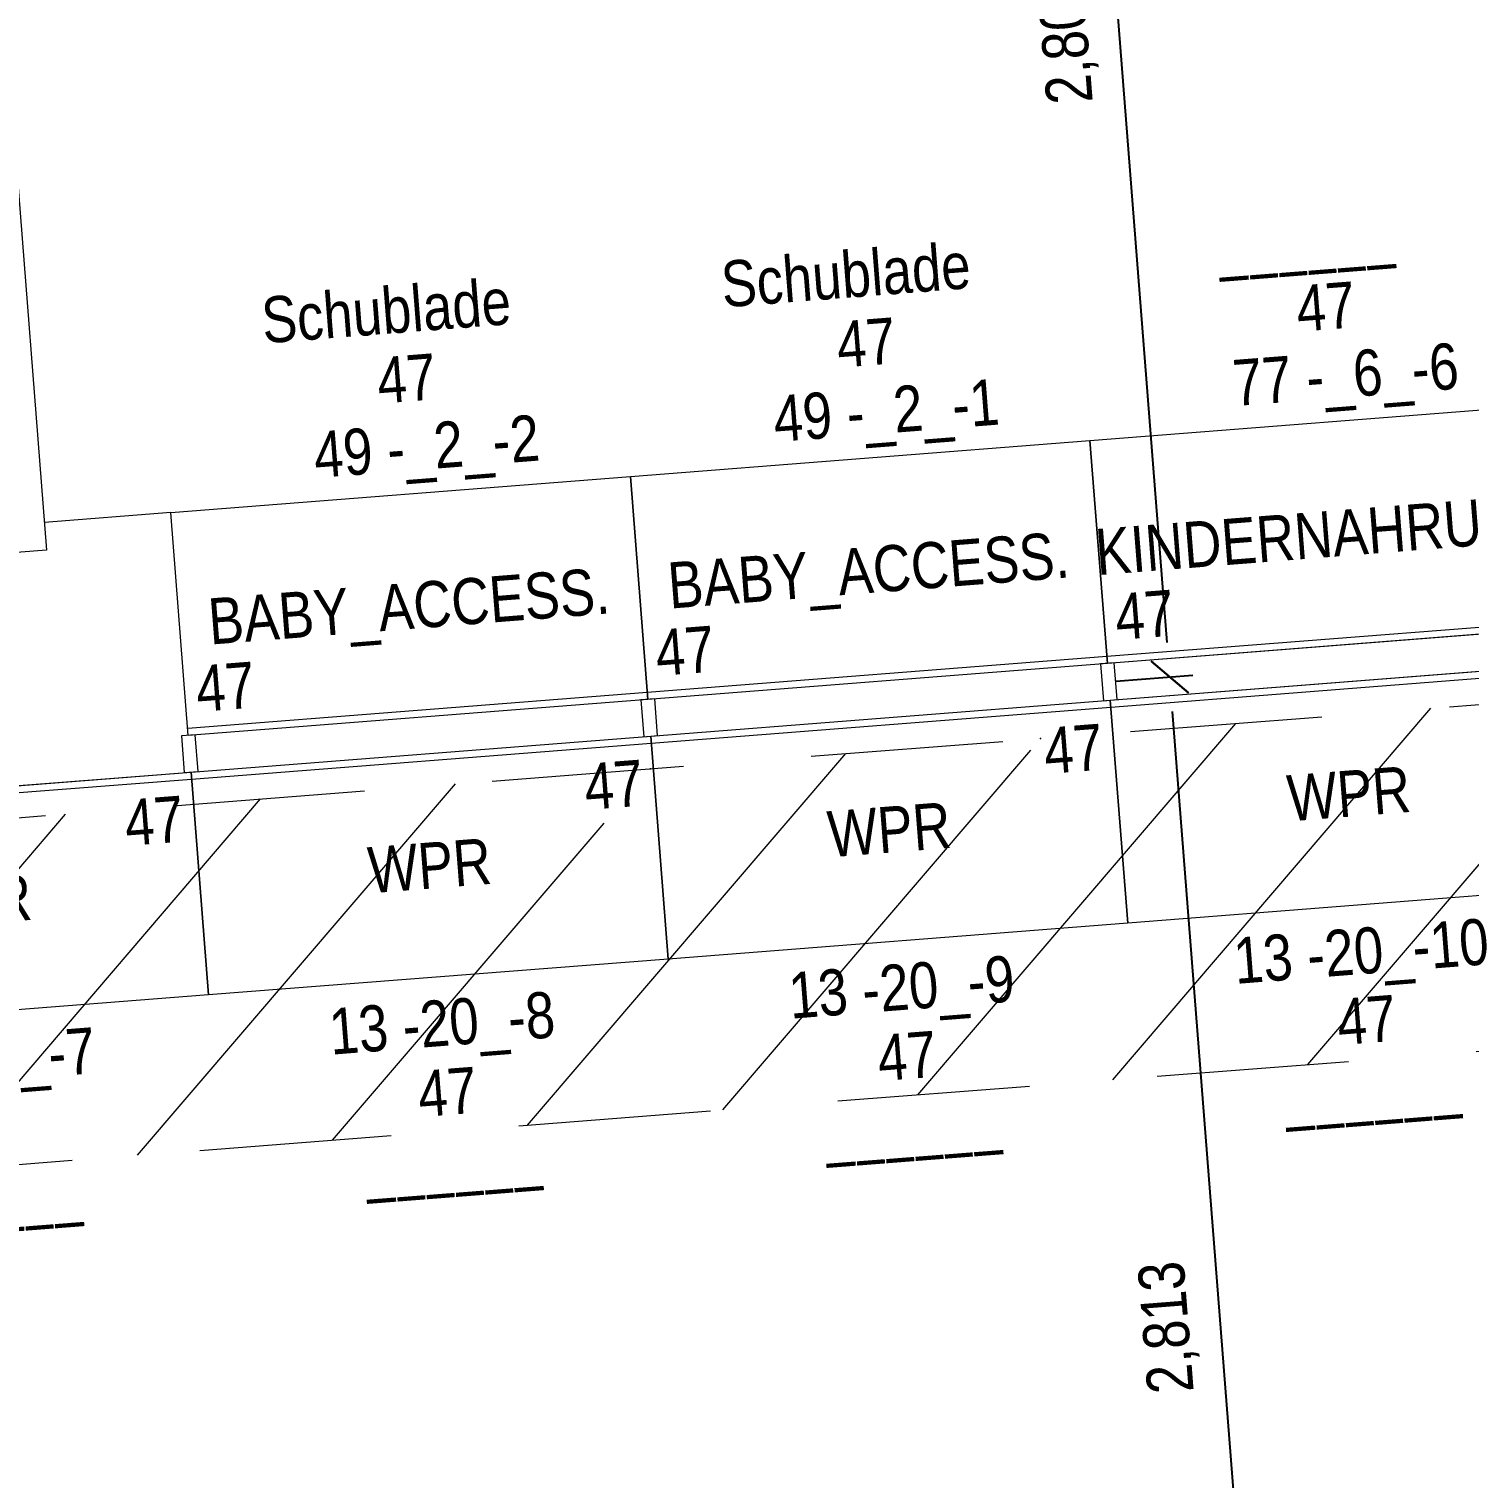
# Model space of a CAD drawing. Header units: millimetres. Extents: x 1954135 to 2038297, y 1349223 to 1397094.
# Drawn here: x 1979478 to 1982601, y 1374464 to 1377608 of the extents above; entities that cross this region are included whole.
import ezdxf
from ezdxf.enums import TextEntityAlignment as Align

# ---------------------------------------------------------------- set-up
doc = ezdxf.new("R2010")
doc.units = ezdxf.units.MM
doc.header["$MEASUREMENT"] = 0
doc.linetypes.add('DGN Style 2', pattern=[694.23873, 416.543238, -277.695492])
doc.layers.get('Defpoints').update_dxf_attribs({"lineweight": 0})
for name, color, linetype, lineweight in [('01_Grundriss', 7, 'Continuous', 0), ('01_Grundriss (Construction)', 7, 'Continuous', 0), ('10_Einrichtung', 7, 'Continuous', 0), ('10_Einrichtung (Construction)', 7, 'Continuous', 0), ('13_Ladenbau', 94, 'Continuous', 0), ('20_Sortimentierung', 7, 'Continuous', 0), ('21_Modulnummer', 7, 'Continuous', 0), ('TXT Schrift allgemein', 7, 'Continuous', 13)]:
    doc.layers.add(name, color=color, linetype=linetype, lineweight=lineweight)
doc.styles.add('Rossmann', font='ARIALN.TTF', dxfattribs={"height": 100})
doc.styles.add('Style-Arial Narrow', font='ARIALN.TTF')
doc.dimstyles.new('Rossmann', dxfattribs={"dimtxt": 100, "dimasz": 75, "dimexe": 50, "dimexo": 0.0625, "dimgap": 50, "dimtad": 1, "dimdec": 3, "dimlfac": 0.001, "dimzin": 3, "dimtxsty": 'Rossmann', "dimcen": 0, "dimadec": 3, "dimazin": 0, "dimtfac": 1, "dimtdec": 0, "dimtofl": 0, "dimtmove": 0, "dimatfit": 1, "dimfxl": 200, "dimfxlon": 1, "dimfrac": 2, "dimtolj": 1, "dimtzin": 3, "dimarcsym": 0})

# ---------------------------------------------------------------- blocks, each defined once
blk = doc.blocks.new('*U906')
at = {"layer": '10_Einrichtung', "color": 7, "linetype": 'Continuous', "lineweight": 0}
blk.add_line((-500, 187.5), (500, 187.5), dxfattribs=at)
at = {"layer": '10_Einrichtung', "color": 7, "linetype": 'Continuous', "lineweight": 0, "flags": 128}
for points in [[(-485, 282.5), (-515, 282.5), (-515, 202.5), (-485, 202.5)], [(515, 282.5), (485, 282.5), (485, 202.5), (515, 202.5)], [(-500, 202.5), (500, 202.5), (500, -282.5), (-500, -282.5)]]:
    blk.add_lwpolyline(points, close=True, dxfattribs=at)
at = {"layer": '10_Einrichtung (Construction)', "color": 3, "linetype": 'Continuous', "lineweight": 0}
for p, q in [((-500, 202.5), (-500, -282.5)), ((500, 202.5), (500, -282.5))]:
    blk.add_line(p, q, dxfattribs=at)
at = {"layer": '10_Einrichtung (Construction)', "color": 5, "linetype": 'Continuous', "lineweight": 0}
blk.add_line((-500, 202.5), (500, 202.5), dxfattribs=at)
at = {"layer": '10_Einrichtung', "color": 7, "linetype": 'Continuous', "lineweight": 0, "style": 'Rossmann'}
blk.add_text('47', height=100, rotation=180, dxfattribs=at).set_placement((411.7, 103.6), align=Align.MIDDLE_CENTER)
blk = doc.blocks.new('R1 47_75')
at = {"layer": '10_Einrichtung', "color": 7, "linetype": 'Continuous', "lineweight": 0}
blk.add_blockref('*U906', (500, -242.5), dxfattribs=at)
blk = doc.blocks.new('I1 47_75')
at = {"layer": '10_Einrichtung', "color": 7, "linetype": 'Continuous', "lineweight": 0}
blk.add_blockref('R1 47_75', (0, 0), dxfattribs=at)
at = {"layer": '20_Sortimentierung', "color": 7, "linetype": 'Continuous', "lineweight": 0, "style": 'Style-Arial Narrow'}
blk.add_attdef('I1 47_75_0', text='', height=100, rotation=180, dxfattribs=at).set_placement((501.1, -282.5), align=Align.MIDDLE_CENTER)
at = {"layer": '21_Modulnummer', "color": 7, "linetype": 'Continuous', "lineweight": 0, "insert": (435.8, -675), "char_height": 100, "attachment_point": 2, "rotation": 180, "line_spacing_factor": 0.6, "style": 'Style-Arial Narrow'}
blk.add_mtext('49 -_2_-2', dxfattribs=at)
at = {"layer": '21_Modulnummer', "color": 251, "linetype": 'Continuous', "lineweight": 0, "style": 'Style-Arial Narrow'}
blk.add_attdef('I1 47_75_0', text='', height=100, rotation=180, dxfattribs=at).set_placement((467.6, -825), align=Align.TOP_CENTER)
at = {"layer": '21_Modulnummer', "color": 5, "linetype": 'Continuous', "lineweight": 0, "style": 'Style-Arial Narrow'}
blk.add_attdef('I1 47_75_0', text='', height=100, rotation=180, dxfattribs=at).set_placement((500, -975), align=Align.TOP_CENTER)
blk = doc.blocks.new('*U909')
at = {"layer": '10_Einrichtung', "color": 7, "linetype": 'Continuous', "lineweight": 0}
blk.add_line((-500, 187.5), (500, 187.5), dxfattribs=at)
at = {"layer": '10_Einrichtung', "color": 7, "linetype": 'Continuous', "lineweight": 0, "flags": 128}
for points in [[(-485, 282.5), (-515, 282.5), (-515, 202.5), (-485, 202.5)], [(515, 282.5), (485, 282.5), (485, 202.5), (515, 202.5)], [(-500, 202.5), (500, 202.5), (500, -282.5), (-500, -282.5)]]:
    blk.add_lwpolyline(points, close=True, dxfattribs=at)
at = {"layer": '10_Einrichtung (Construction)', "color": 3, "linetype": 'Continuous', "lineweight": 0}
for p, q in [((-500, 202.5), (-500, -282.5)), ((500, 202.5), (500, -282.5))]:
    blk.add_line(p, q, dxfattribs=at)
at = {"layer": '10_Einrichtung (Construction)', "color": 5, "linetype": 'Continuous', "lineweight": 0}
blk.add_line((-500, 202.5), (500, 202.5), dxfattribs=at)
at = {"layer": '10_Einrichtung', "color": 7, "linetype": 'Continuous', "lineweight": 0, "style": 'Rossmann'}
blk.add_text('47', height=100, rotation=180, dxfattribs=at).set_placement((411.7, 103.6), align=Align.MIDDLE_CENTER)
blk = doc.blocks.new('R1 47_76')
at = {"layer": '10_Einrichtung', "color": 7, "linetype": 'Continuous', "lineweight": 0}
blk.add_blockref('*U909', (500, -242.5), dxfattribs=at)
blk = doc.blocks.new('I1 47_76')
at = {"layer": '10_Einrichtung', "color": 7, "linetype": 'Continuous', "lineweight": 0}
blk.add_blockref('R1 47_76', (0, 0), dxfattribs=at)
at = {"layer": '20_Sortimentierung', "color": 7, "linetype": 'Continuous', "lineweight": 0, "style": 'Style-Arial Narrow'}
blk.add_attdef('I1 47_76_0', text='', height=100, rotation=180, dxfattribs=at).set_placement((501.1, -282.5), align=Align.MIDDLE_CENTER)
at = {"layer": '21_Modulnummer', "color": 7, "linetype": 'Continuous', "lineweight": 0, "insert": (435.8, -675), "char_height": 100, "attachment_point": 2, "rotation": 180, "line_spacing_factor": 0.6, "style": 'Style-Arial Narrow'}
blk.add_mtext('49 -_2_-1', dxfattribs=at)
at = {"layer": '21_Modulnummer', "color": 251, "linetype": 'Continuous', "lineweight": 0, "style": 'Style-Arial Narrow'}
blk.add_attdef('I1 47_76_0', text='', height=100, rotation=180, dxfattribs=at).set_placement((467.6, -825), align=Align.TOP_CENTER)
at = {"layer": '21_Modulnummer', "color": 5, "linetype": 'Continuous', "lineweight": 0, "style": 'Style-Arial Narrow'}
blk.add_attdef('I1 47_76_0', text='', height=100, rotation=180, dxfattribs=at).set_placement((500, -975), align=Align.TOP_CENTER)
blk = doc.blocks.new('*U912')
at = {"layer": '10_Einrichtung', "color": 7, "linetype": 'Continuous', "lineweight": 0}
blk.add_line((-500, 187.5), (500, 187.5), dxfattribs=at)
at = {"layer": '10_Einrichtung', "color": 7, "linetype": 'Continuous', "lineweight": 0, "flags": 128}
for points in [[(-485, 282.5), (-515, 282.5), (-515, 202.5), (-485, 202.5)], [(515, 282.5), (485, 282.5), (485, 202.5), (515, 202.5)], [(-500, 202.5), (500, 202.5), (500, -282.5), (-500, -282.5)]]:
    blk.add_lwpolyline(points, close=True, dxfattribs=at)
at = {"layer": '10_Einrichtung (Construction)', "color": 3, "linetype": 'Continuous', "lineweight": 0}
for p, q in [((-500, 202.5), (-500, -282.5)), ((500, 202.5), (500, -282.5))]:
    blk.add_line(p, q, dxfattribs=at)
at = {"layer": '10_Einrichtung (Construction)', "color": 5, "linetype": 'Continuous', "lineweight": 0}
blk.add_line((-500, 202.5), (500, 202.5), dxfattribs=at)
at = {"layer": '10_Einrichtung', "color": 7, "linetype": 'Continuous', "lineweight": 0, "style": 'Rossmann'}
blk.add_text('47', height=100, rotation=180, dxfattribs=at).set_placement((411.7, 103.6), align=Align.MIDDLE_CENTER)
blk = doc.blocks.new('R1 47_77')
at = {"layer": '10_Einrichtung', "color": 7, "linetype": 'Continuous', "lineweight": 0}
blk.add_blockref('*U912', (500, -242.5), dxfattribs=at)
blk = doc.blocks.new('I1 47_77')
at = {"layer": '10_Einrichtung', "color": 7, "linetype": 'Continuous', "lineweight": 0}
blk.add_blockref('R1 47_77', (0, 0), dxfattribs=at)
at = {"layer": '20_Sortimentierung', "color": 7, "linetype": 'Continuous', "lineweight": 0, "style": 'Style-Arial Narrow'}
blk.add_attdef('I1 47_77_0', text='', height=100, rotation=180, dxfattribs=at).set_placement((501.1, -282.5), align=Align.MIDDLE_CENTER)
at = {"layer": '21_Modulnummer', "color": 7, "linetype": 'Continuous', "lineweight": 0, "insert": (435.8, -675), "char_height": 100, "attachment_point": 2, "rotation": 180, "line_spacing_factor": 0.6, "style": 'Style-Arial Narrow'}
blk.add_mtext('77 -_6_-6', dxfattribs=at)
at = {"layer": '21_Modulnummer', "color": 251, "linetype": 'Continuous', "lineweight": 0, "style": 'Style-Arial Narrow'}
blk.add_attdef('I1 47_77_0', text='', height=100, rotation=180, dxfattribs=at).set_placement((467.6, -825), align=Align.TOP_CENTER)
at = {"layer": '21_Modulnummer', "color": 5, "linetype": 'Continuous', "lineweight": 0, "style": 'Style-Arial Narrow'}
blk.add_attdef('I1 47_77_0', text='', height=100, rotation=180, dxfattribs=at).set_placement((500, -975), align=Align.TOP_CENTER)
blk = doc.blocks.new('*U975')
at = {"layer": '10_Einrichtung', "color": 7, "linetype": 'Continuous', "lineweight": 0}
blk.add_line((-500, 187.5), (500, 187.5), dxfattribs=at)
at = {"layer": '10_Einrichtung', "color": 7, "linetype": 'Continuous', "lineweight": 0, "flags": 128}
for points in [[(-485, 282.5), (-515, 282.5), (-515, 202.5), (-485, 202.5)], [(515, 282.5), (485, 282.5), (485, 202.5), (515, 202.5)], [(-500, 202.5), (500, 202.5), (500, -282.5), (-500, -282.5)]]:
    blk.add_lwpolyline(points, close=True, dxfattribs=at)
at = {"layer": '10_Einrichtung (Construction)', "color": 3, "linetype": 'Continuous', "lineweight": 0}
for p, q in [((-500, 202.5), (-500, -282.5)), ((500, 202.5), (500, -282.5))]:
    blk.add_line(p, q, dxfattribs=at)
at = {"layer": '10_Einrichtung (Construction)', "color": 5, "linetype": 'Continuous', "lineweight": 0}
blk.add_line((-500, 202.5), (500, 202.5), dxfattribs=at)
at = {"layer": '10_Einrichtung', "color": 7, "linetype": 'Continuous', "lineweight": 0, "style": 'Rossmann'}
blk.add_text('47', height=100, dxfattribs=at).set_placement((411.7, 103.6), align=Align.MIDDLE_CENTER)
blk = doc.blocks.new('R1 47_98')
at = {"layer": '10_Einrichtung', "color": 7, "linetype": 'Continuous', "lineweight": 0}
blk.add_blockref('*U975', (500, -242.5), dxfattribs=at)
blk = doc.blocks.new('I1 47_98')
at = {"layer": '10_Einrichtung', "color": 7, "linetype": 'Continuous', "lineweight": 0}
blk.add_blockref('R1 47_98', (0, 0), dxfattribs=at)
at = {"layer": '20_Sortimentierung', "color": 7, "linetype": 'Continuous', "lineweight": 0, "style": 'Style-Arial Narrow'}
blk.add_attdef('I1 47_98_0', text='', height=100, dxfattribs=at).set_placement((500, -282.5), align=Align.MIDDLE_CENTER)
at = {"layer": '21_Modulnummer', "color": 7, "linetype": 'Continuous', "lineweight": 0, "insert": (500, -575), "char_height": 100, "attachment_point": 2, "line_spacing_factor": 0.6, "style": 'Style-Arial Narrow'}
blk.add_mtext('13 -20_-10', dxfattribs=at)
at = {"layer": '21_Modulnummer', "color": 251, "linetype": 'Continuous', "lineweight": 0, "style": 'Style-Arial Narrow'}
blk.add_attdef('I1 47_98_0', text='', height=100, dxfattribs=at).set_placement((500, -725), align=Align.TOP_CENTER)
at = {"layer": '21_Modulnummer', "color": 5, "linetype": 'Continuous', "lineweight": 0, "style": 'Style-Arial Narrow'}
blk.add_attdef('I1 47_98_0', text='', height=100, dxfattribs=at).set_placement((500, -875), align=Align.TOP_CENTER)
blk = doc.blocks.new('*U978')
at = {"layer": '10_Einrichtung', "color": 7, "linetype": 'Continuous', "lineweight": 0}
blk.add_line((-500, 187.5), (500, 187.5), dxfattribs=at)
at = {"layer": '10_Einrichtung', "color": 7, "linetype": 'Continuous', "lineweight": 0, "flags": 128}
for points in [[(-485, 282.5), (-515, 282.5), (-515, 202.5), (-485, 202.5)], [(515, 282.5), (485, 282.5), (485, 202.5), (515, 202.5)], [(-500, 202.5), (500, 202.5), (500, -282.5), (-500, -282.5)]]:
    blk.add_lwpolyline(points, close=True, dxfattribs=at)
at = {"layer": '10_Einrichtung (Construction)', "color": 3, "linetype": 'Continuous', "lineweight": 0}
for p, q in [((-500, 202.5), (-500, -282.5)), ((500, 202.5), (500, -282.5))]:
    blk.add_line(p, q, dxfattribs=at)
at = {"layer": '10_Einrichtung (Construction)', "color": 5, "linetype": 'Continuous', "lineweight": 0}
blk.add_line((-500, 202.5), (500, 202.5), dxfattribs=at)
at = {"layer": '10_Einrichtung', "color": 7, "linetype": 'Continuous', "lineweight": 0, "style": 'Rossmann'}
blk.add_text('47', height=100, dxfattribs=at).set_placement((411.7, 103.6), align=Align.MIDDLE_CENTER)
blk = doc.blocks.new('R1 47_99')
at = {"layer": '10_Einrichtung', "color": 7, "linetype": 'Continuous', "lineweight": 0}
blk.add_blockref('*U978', (500, -242.5), dxfattribs=at)
blk = doc.blocks.new('I1 47_99')
at = {"layer": '10_Einrichtung', "color": 7, "linetype": 'Continuous', "lineweight": 0}
blk.add_blockref('R1 47_99', (0, 0), dxfattribs=at)
at = {"layer": '20_Sortimentierung', "color": 7, "linetype": 'Continuous', "lineweight": 0, "style": 'Style-Arial Narrow'}
blk.add_attdef('I1 47_99_0', text='', height=100, dxfattribs=at).set_placement((500, -282.5), align=Align.MIDDLE_CENTER)
at = {"layer": '21_Modulnummer', "color": 7, "linetype": 'Continuous', "lineweight": 0, "insert": (500, -575), "char_height": 100, "attachment_point": 2, "line_spacing_factor": 0.6, "style": 'Style-Arial Narrow'}
blk.add_mtext('13 -20_-9', dxfattribs=at)
at = {"layer": '21_Modulnummer', "color": 251, "linetype": 'Continuous', "lineweight": 0, "style": 'Style-Arial Narrow'}
blk.add_attdef('I1 47_99_0', text='', height=100, dxfattribs=at).set_placement((500, -725), align=Align.TOP_CENTER)
at = {"layer": '21_Modulnummer', "color": 5, "linetype": 'Continuous', "lineweight": 0, "style": 'Style-Arial Narrow'}
blk.add_attdef('I1 47_99_0', text='', height=100, dxfattribs=at).set_placement((500, -875), align=Align.TOP_CENTER)
blk = doc.blocks.new('*U981')
at = {"layer": '10_Einrichtung', "color": 7, "linetype": 'Continuous', "lineweight": 0}
blk.add_line((-500, 187.5), (500, 187.5), dxfattribs=at)
at = {"layer": '10_Einrichtung', "color": 7, "linetype": 'Continuous', "lineweight": 0, "flags": 128}
for points in [[(-485, 282.5), (-515, 282.5), (-515, 202.5), (-485, 202.5)], [(515, 282.5), (485, 282.5), (485, 202.5), (515, 202.5)], [(-500, 202.5), (500, 202.5), (500, -282.5), (-500, -282.5)]]:
    blk.add_lwpolyline(points, close=True, dxfattribs=at)
at = {"layer": '10_Einrichtung (Construction)', "color": 3, "linetype": 'Continuous', "lineweight": 0}
for p, q in [((-500, 202.5), (-500, -282.5)), ((500, 202.5), (500, -282.5))]:
    blk.add_line(p, q, dxfattribs=at)
at = {"layer": '10_Einrichtung (Construction)', "color": 5, "linetype": 'Continuous', "lineweight": 0}
blk.add_line((-500, 202.5), (500, 202.5), dxfattribs=at)
at = {"layer": '10_Einrichtung', "color": 7, "linetype": 'Continuous', "lineweight": 0, "style": 'Rossmann'}
blk.add_text('47', height=100, dxfattribs=at).set_placement((411.7, 103.6), align=Align.MIDDLE_CENTER)
blk = doc.blocks.new('R1 47_100')
at = {"layer": '10_Einrichtung', "color": 7, "linetype": 'Continuous', "lineweight": 0}
blk.add_blockref('*U981', (500, -242.5), dxfattribs=at)
blk = doc.blocks.new('I1 47_100')
at = {"layer": '10_Einrichtung', "color": 7, "linetype": 'Continuous', "lineweight": 0}
blk.add_blockref('R1 47_100', (0, 0), dxfattribs=at)
at = {"layer": '20_Sortimentierung', "color": 7, "linetype": 'Continuous', "lineweight": 0, "style": 'Style-Arial Narrow'}
blk.add_attdef('I1 47_100_0', text='', height=100, dxfattribs=at).set_placement((500, -282.5), align=Align.MIDDLE_CENTER)
at = {"layer": '21_Modulnummer', "color": 7, "linetype": 'Continuous', "lineweight": 0, "insert": (500, -575), "char_height": 100, "attachment_point": 2, "line_spacing_factor": 0.6, "style": 'Style-Arial Narrow'}
blk.add_mtext('13 -20_-8', dxfattribs=at)
at = {"layer": '21_Modulnummer', "color": 251, "linetype": 'Continuous', "lineweight": 0, "style": 'Style-Arial Narrow'}
blk.add_attdef('I1 47_100_0', text='', height=100, dxfattribs=at).set_placement((500, -725), align=Align.TOP_CENTER)
at = {"layer": '21_Modulnummer', "color": 5, "linetype": 'Continuous', "lineweight": 0, "style": 'Style-Arial Narrow'}
blk.add_attdef('I1 47_100_0', text='', height=100, dxfattribs=at).set_placement((500, -875), align=Align.TOP_CENTER)
blk = doc.blocks.new('*U984')
at = {"layer": '10_Einrichtung', "color": 7, "linetype": 'Continuous', "lineweight": 0}
blk.add_line((-500, 187.5), (500, 187.5), dxfattribs=at)
at = {"layer": '10_Einrichtung', "color": 7, "linetype": 'Continuous', "lineweight": 0, "flags": 128}
for points in [[(-485, 282.5), (-515, 282.5), (-515, 202.5), (-485, 202.5)], [(515, 282.5), (485, 282.5), (485, 202.5), (515, 202.5)], [(-500, 202.5), (500, 202.5), (500, -282.5), (-500, -282.5)]]:
    blk.add_lwpolyline(points, close=True, dxfattribs=at)
at = {"layer": '10_Einrichtung (Construction)', "color": 3, "linetype": 'Continuous', "lineweight": 0}
for p, q in [((-500, 202.5), (-500, -282.5)), ((500, 202.5), (500, -282.5))]:
    blk.add_line(p, q, dxfattribs=at)
at = {"layer": '10_Einrichtung (Construction)', "color": 5, "linetype": 'Continuous', "lineweight": 0}
blk.add_line((-500, 202.5), (500, 202.5), dxfattribs=at)
at = {"layer": '10_Einrichtung', "color": 7, "linetype": 'Continuous', "lineweight": 0, "style": 'Rossmann'}
blk.add_text('47', height=100, dxfattribs=at).set_placement((411.7, 103.6), align=Align.MIDDLE_CENTER)
blk = doc.blocks.new('R1 47_101')
at = {"layer": '10_Einrichtung', "color": 7, "linetype": 'Continuous', "lineweight": 0}
blk.add_blockref('*U984', (500, -242.5), dxfattribs=at)
blk = doc.blocks.new('I1 47_101')
at = {"layer": '10_Einrichtung', "color": 7, "linetype": 'Continuous', "lineweight": 0}
blk.add_blockref('R1 47_101', (0, 0), dxfattribs=at)
at = {"layer": '20_Sortimentierung', "color": 7, "linetype": 'Continuous', "lineweight": 0, "style": 'Style-Arial Narrow'}
blk.add_attdef('I1 47_101_0', text='', height=100, dxfattribs=at).set_placement((500, -282.5), align=Align.MIDDLE_CENTER)
at = {"layer": '21_Modulnummer', "color": 7, "linetype": 'Continuous', "lineweight": 0, "insert": (500, -575), "char_height": 100, "attachment_point": 2, "line_spacing_factor": 0.6, "style": 'Style-Arial Narrow'}
blk.add_mtext('13 -20_-7', dxfattribs=at)
at = {"layer": '21_Modulnummer', "color": 251, "linetype": 'Continuous', "lineweight": 0, "style": 'Style-Arial Narrow'}
blk.add_attdef('I1 47_101_0', text='', height=100, dxfattribs=at).set_placement((500, -725), align=Align.TOP_CENTER)
at = {"layer": '21_Modulnummer', "color": 5, "linetype": 'Continuous', "lineweight": 0, "style": 'Style-Arial Narrow'}
blk.add_attdef('I1 47_101_0', text='', height=100, dxfattribs=at).set_placement((500, -875), align=Align.TOP_CENTER)
blk = doc.blocks.new('_Oblique-1')
at = {"color": 0, "linetype": 'ByBlock', "lineweight": -2}
blk.add_line((0.5, 0.5), (-0.5, -0.5), dxfattribs=at)
blk = doc.blocks.new('*D1485')
at = {"layer": '13_Ladenbau', "color": 0, "linetype": 'ByBlock', "lineweight": -2, "transparency": 16777216}
for p, q in [((1981835.2, 1376192.5), (1982002.5, 1376205.6)), ((1982219.1, 1373401.3), (1982122.3, 1373393.7))]:
    blk.add_line(p, q, dxfattribs=at)
at = {"layer": '13_Ladenbau', "color": 94, "linetype": 'Continuous', "lineweight": -2, "transparency": 16777216}
blk.add_line((1982166.3, 1373472.4), (1981958.5, 1376127), dxfattribs=at)
at = {"layer": 'Defpoints', "color": 0, "linetype": 'Continuous', "lineweight": 0, "transparency": 16777216}
for p in [(1981835.2, 1376192.5), (1981952.6, 1376201.7), (1982219.1, 1373401.3)]:
    blk.add_point(p, dxfattribs=at)
at = {"layer": '13_Ladenbau', "color": 94, "linetype": 'Continuous', "lineweight": -2, "transparency": 16777216, "xscale": 75, "yscale": 75, "zscale": 75}
for p, rotation in [((1981952.6, 1376201.7), 94.47537400065903), ((1982172.1, 1373397.6), 274.475374000659)]:
    blk.add_blockref('_Oblique-1', p, dxfattribs=dict(at, rotation=rotation))
at = {"layer": '13_Ladenbau', "color": 0, "linetype": 'Continuous', "lineweight": 0, "transparency": 16777216, "insert": (1981952.6, 1374791.1), "char_height": 100, "attachment_point": 5, "rotation": 94.4754, "style": 'Style-Arial Narrow'}
blk.add_mtext('\\A1;2,813', dxfattribs=at)
blk = doc.blocks.new('*D1482')
at = {"layer": '13_Ladenbau', "color": 0, "linetype": 'ByBlock', "lineweight": -2, "transparency": 16777216}
for p, q in [((1981796.1, 1378998), (1981684.3, 1378989.3)), ((1981835.2, 1376192.5), (1982002.5, 1376205.6))]:
    blk.add_line(p, q, dxfattribs=at)
at = {"layer": '13_Ladenbau', "color": 94, "linetype": 'Continuous', "lineweight": -2, "transparency": 16777216}
blk.add_line((1981946.8, 1376276.5), (1981740, 1378918.4), dxfattribs=at)
at = {"layer": 'Defpoints', "color": 0, "linetype": 'Continuous', "lineweight": 0, "transparency": 16777216}
for p in [(1981734.1, 1378993.2), (1981796.1, 1378998), (1981835.2, 1376192.5)]:
    blk.add_point(p, dxfattribs=at)
at = {"layer": '13_Ladenbau', "color": 94, "linetype": 'Continuous', "lineweight": -2, "transparency": 16777216, "xscale": 75, "yscale": 75, "zscale": 75}
for p, rotation in [((1981734.1, 1378993.2), 94.47537400065903), ((1981952.6, 1376201.7), 274.475374000659)]:
    blk.add_blockref('_Oblique-1', p, dxfattribs=dict(at, rotation=rotation))
at = {"layer": '13_Ladenbau', "color": 0, "linetype": 'Continuous', "lineweight": 0, "transparency": 16777216, "insert": (1981733.6, 1377588.9), "char_height": 100, "attachment_point": 5, "rotation": 94.4754, "style": 'Style-Arial Narrow'}
blk.add_mtext('\\A1;2,800', dxfattribs=at)
blk = doc.blocks.new('Schraffur-A0591KVM3P')
at = {"color": 0, "linetype": 'ByBlock', "lineweight": -2}
for p, q in [((1322.15, 0), (1397.15, 75)), ((1364.58, 0), (1439.58, 75)), ((1407, 0), (1482, 75)), ((1451.76, 2.33), (1524.43, 75)), ((1491.86, 0), (1566.86, 75)), ((1545.24, 10.96), (1609.28, 75)), ((1576.71, 0), (1651.71, 75)), ((1619.14, 0), (1694.14, 75)), ((1661.56, 0), (1736.56, 75))]:
    blk.add_line(p, q, dxfattribs=at)
for p in [(1449.43, 0), (1534.28, 0)]:
    blk.add_point(p, dxfattribs=at)

msp = doc.modelspace()

# ---------------------------------------------------------------- linework, layer by layer
at = {"layer": '01_Grundriss', "color": 251, "linetype": 'DGN Style 2'}
for p, q in [((1974945.2331, 1375547.0482), (1996124.5009, 1377188.2)), ((1975003.1833, 1374799.1945), (1996182.451, 1376440.3463))]:
    msp.add_line(p, q, dxfattribs=at)
at = {"layer": '01_Grundriss (Construction)', "color": 253, "linetype": 'Continuous', "lineweight": 13, "flags": 128}
msp.add_lwpolyline([(1978865.8739, 1377348.9858), (1979444.1055, 1377394.2435), (1979515.8936, 1376477.0487), (1978937.6621, 1376431.7909)], close=True, dxfattribs=at)
at = {"layer": '10_Einrichtung (Construction)', "linetype": 'Continuous', "lineweight": 0}
msp.add_line((1979785.3433, 1376558.7076), (1979511.1818, 1376537.2492), dxfattribs=at)

# ---------------------------------------------------------------- block references
at = {"layer": '01_Grundriss', "color": 251, "linetype": 'DGN Style 2', "xscale": 10.0012742040222, "yscale": 10.0012742040222, "zscale": 10.0012742040222, "rotation": 184.430915596704}
msp.add_blockref('Schraffur-A0591KVM3P', (1996124.5001, 1377188.2008), dxfattribs=at)
at = {"layer": 'TXT Schrift allgemein'}
ref = msp.add_blockref('I1 47_76', (1981820.2113, 1376191.3695), dxfattribs=dict(at, rotation=184.4753740006629))
ref.add_attrib('I1 47_76_0', '47', dxfattribs={"layer": '21_Modulnummer', "color": 251, "linetype": 'Continuous', "lineweight": 0, "height": 100, "rotation": 4.475374, "style": 'Style-Arial Narrow'}).set_placement((1981289.6941, 1376977.3695), align=Align.TOP_CENTER)
ref.add_attrib('I1 47_76_0', 'BABY_ACCESS.', dxfattribs={"layer": '20_Sortimentierung', "color": 7, "linetype": 'Continuous', "lineweight": 0, "height": 100, "rotation": 4.475374, "style": 'Style-Arial Narrow'}).set_placement((1981298.6144, 1376433.9085), align=Align.MIDDLE_CENTER)
ref.add_attrib('I1 47_76_0', 'Schublade', dxfattribs={"layer": '21_Modulnummer', "color": 5, "linetype": 'Continuous', "lineweight": 0, "height": 100, "rotation": 4.475374, "style": 'Style-Arial Narrow'}).set_placement((1981245.656, 1377124.3814), align=Align.TOP_CENTER)
ref = msp.add_blockref('I1 47_77', (1982817.1623, 1376269.4001), dxfattribs=dict(at, rotation=184.4753740006629))
ref.add_attrib('I1 47_77_0', '47', dxfattribs={"layer": '21_Modulnummer', "color": 251, "linetype": 'Continuous', "lineweight": 0, "height": 100, "rotation": 4.475374, "style": 'Style-Arial Narrow'}).set_placement((1982286.6451, 1377055.4001), align=Align.TOP_CENTER)
ref.add_attrib('I1 47_77_0', 'KINDERNAHRUNG', dxfattribs={"layer": '20_Sortimentierung', "color": 7, "linetype": 'Continuous', "lineweight": 0, "height": 100, "rotation": 4.475374, "style": 'Style-Arial Narrow'}).set_placement((1982295.5653, 1376511.9391), align=Align.MIDDLE_CENTER)
ref.add_attrib('I1 47_77_0', '______', dxfattribs={"layer": '21_Modulnummer', "color": 5, "linetype": 'Continuous', "lineweight": 0, "height": 100, "rotation": 4.475374, "style": 'Style-Arial Narrow'}).set_placement((1982242.6069, 1377202.412), align=Align.TOP_CENTER)
ref = msp.add_blockref('I1 47_75', (1980823.2603, 1376113.3389), dxfattribs=dict(at, rotation=184.4753740006629))
ref.add_attrib('I1 47_75_0', '47', dxfattribs={"layer": '21_Modulnummer', "color": 251, "linetype": 'Continuous', "lineweight": 0, "height": 100, "rotation": 4.475374, "style": 'Style-Arial Narrow'}).set_placement((1980292.7431, 1376899.3389), align=Align.TOP_CENTER)
ref.add_attrib('I1 47_75_0', 'BABY_ACCESS.', dxfattribs={"layer": '20_Sortimentierung', "color": 7, "linetype": 'Continuous', "lineweight": 0, "height": 100, "rotation": 4.475374, "style": 'Style-Arial Narrow'}).set_placement((1980301.6634, 1376355.8779), align=Align.MIDDLE_CENTER)
ref.add_attrib('I1 47_75_0', 'Schublade', dxfattribs={"layer": '21_Modulnummer', "color": 5, "linetype": 'Continuous', "lineweight": 0, "height": 100, "rotation": 4.475374, "style": 'Style-Arial Narrow'}).set_placement((1980248.705, 1377046.3508), align=Align.TOP_CENTER)
ref = msp.add_blockref('I1 47_98', (1981820.2113, 1376191.3695), dxfattribs=dict(at, rotation=4.475374000662932))
ref.add_attrib('I1 47_98_0', '47', dxfattribs={"layer": '21_Modulnummer', "color": 251, "linetype": 'Continuous', "lineweight": 0, "height": 100, "rotation": 4.475374, "style": 'Style-Arial Narrow'}).set_placement((1982375.259, 1375507.5954), align=Align.TOP_CENTER)
ref.add_attrib('I1 47_98_0', 'WPR', dxfattribs={"layer": '20_Sortimentierung', "color": 7, "linetype": 'Continuous', "lineweight": 0, "height": 100, "rotation": 4.475374, "style": 'Style-Arial Narrow'}).set_placement((1982340.7304, 1375948.7462), align=Align.MIDDLE_CENTER)
ref.add_attrib('I1 47_98_0', '______', dxfattribs={"layer": '21_Modulnummer', "color": 5, "linetype": 'Continuous', "lineweight": 0, "height": 100, "rotation": 4.475374, "style": 'Style-Arial Narrow'}).set_placement((1982386.9636, 1375358.0527), align=Align.TOP_CENTER)
ref = msp.add_blockref('I1 47_99', (1980823.2603, 1376113.3389), dxfattribs=dict(at, rotation=4.475374000662932))
ref.add_attrib('I1 47_99_0', '47', dxfattribs={"layer": '21_Modulnummer', "color": 251, "linetype": 'Continuous', "lineweight": 0, "height": 100, "rotation": 4.475374, "style": 'Style-Arial Narrow'}).set_placement((1981378.308, 1375429.5648), align=Align.TOP_CENTER)
ref.add_attrib('I1 47_99_0', 'WPR', dxfattribs={"layer": '20_Sortimentierung', "color": 7, "linetype": 'Continuous', "lineweight": 0, "height": 100, "rotation": 4.475374, "style": 'Style-Arial Narrow'}).set_placement((1981343.7795, 1375870.7156), align=Align.MIDDLE_CENTER)
ref.add_attrib('I1 47_99_0', '______', dxfattribs={"layer": '21_Modulnummer', "color": 5, "linetype": 'Continuous', "lineweight": 0, "height": 100, "rotation": 4.475374, "style": 'Style-Arial Narrow'}).set_placement((1981390.0126, 1375280.0221), align=Align.TOP_CENTER)
ref = msp.add_blockref('I1 47_100', (1979826.3094, 1376035.3083), dxfattribs=dict(at, rotation=4.475374000662932))
ref.add_attrib('I1 47_100_0', '47', dxfattribs={"layer": '21_Modulnummer', "color": 251, "linetype": 'Continuous', "lineweight": 0, "height": 100, "rotation": 4.475374, "style": 'Style-Arial Narrow'}).set_placement((1980381.357, 1375351.5342), align=Align.TOP_CENTER)
ref.add_attrib('I1 47_100_0', 'WPR', dxfattribs={"layer": '20_Sortimentierung', "color": 7, "linetype": 'Continuous', "lineweight": 0, "height": 100, "rotation": 4.475374, "style": 'Style-Arial Narrow'}).set_placement((1980346.8285, 1375792.685), align=Align.MIDDLE_CENTER)
ref.add_attrib('I1 47_100_0', '______', dxfattribs={"layer": '21_Modulnummer', "color": 5, "linetype": 'Continuous', "lineweight": 0, "height": 100, "rotation": 4.475374, "style": 'Style-Arial Narrow'}).set_placement((1980393.0616, 1375201.9915), align=Align.TOP_CENTER)
ref = msp.add_blockref('I1 47_101', (1978829.3584, 1375957.2777), dxfattribs=dict(at, rotation=4.475374000662932))
ref.add_attrib('I1 47_101_0', '47', dxfattribs={"layer": '21_Modulnummer', "color": 251, "linetype": 'Continuous', "lineweight": 0, "height": 100, "rotation": 4.475374, "style": 'Style-Arial Narrow'}).set_placement((1979384.4061, 1375273.5036), align=Align.TOP_CENTER)
ref.add_attrib('I1 47_101_0', 'WPR', dxfattribs={"layer": '20_Sortimentierung', "color": 7, "linetype": 'Continuous', "lineweight": 0, "height": 100, "rotation": 4.475374, "style": 'Style-Arial Narrow'}).set_placement((1979349.8775, 1375714.6544), align=Align.MIDDLE_CENTER)
ref.add_attrib('I1 47_101_0', '______', dxfattribs={"layer": '21_Modulnummer', "color": 5, "linetype": 'Continuous', "lineweight": 0, "height": 100, "rotation": 4.475374, "style": 'Style-Arial Narrow'}).set_placement((1979396.1107, 1375123.9609), align=Align.TOP_CENTER)

# ---------------------------------------------------------------- dimensions: what is measured, and where the dimension line sits
at = {"layer": '13_Ladenbau', "color": 94, "linetype": 'Continuous', "lineweight": 0}
for base, p1, p2, picture, middle in [((1981734.1498, 1378993.197), (1981835.1656, 1376192.54), (1981796.131, 1378998.0482), '*D1482', (1981733.6329, 1377588.8748)), ((1981952.6356, 1376201.7343), (1982219.1377, 1373401.3102), (1981835.1656, 1376192.54), '*D1485', (1981952.6133, 1374791.0911))]:
    dim = msp.add_linear_dim(base=base, p1=p1, p2=p2, angle=94.475374, dimstyle='Rossmann', override={"dimtxsty": 'Style-Arial Narrow', "dimblk": '_Oblique-1', "dimclrd": 94, "dimtdec": 3, "dimfrac": 0}, dxfattribs=at)
    dim.commit()
    dim.dimension.update_dxf_attribs({"geometry": picture, "text_midpoint": middle})

doc.saveas('drawing.dxf')
